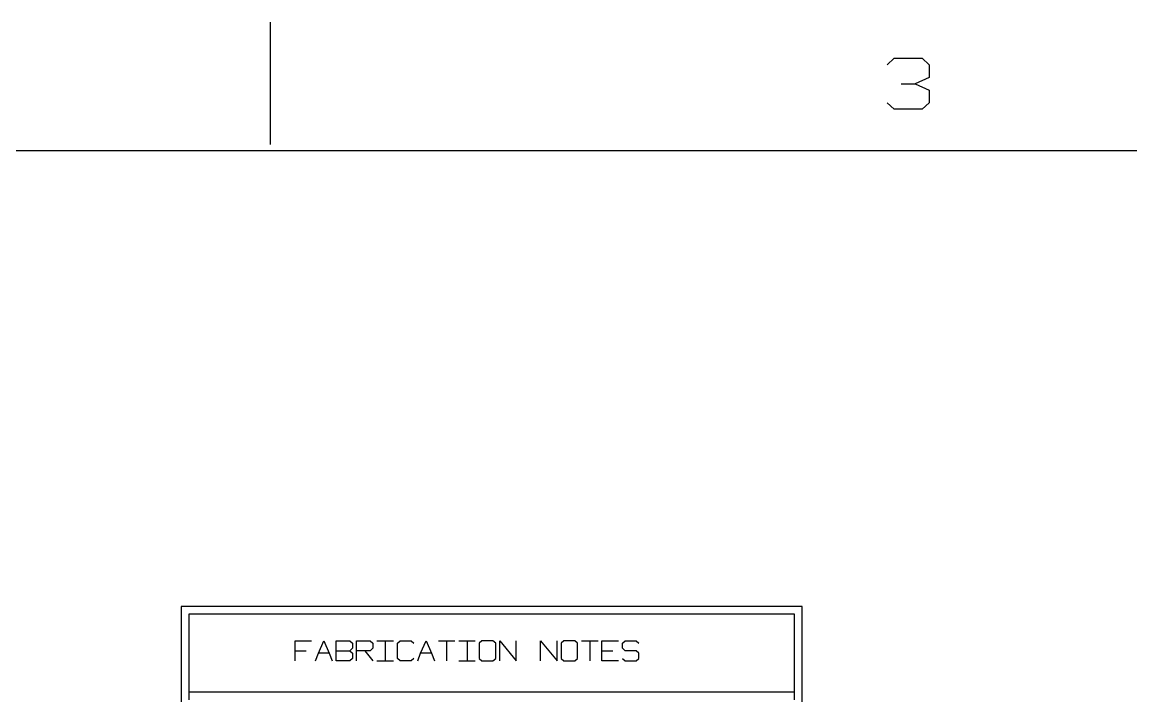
# Model space of a CAD drawing. Extents: x 0 to 1189, y 35 to 806.
# Drawn here: x 249.9 to 499.4, y 654.1 to 805.6 of the extents above; entities that cross this region are included whole.
import ezdxf

# ---------------------------------------------------------------- set-up
doc = ezdxf.new("R2010")
doc.units = 0
doc.layers.add('1', color=1, linetype='CONTINUOUS')

msp = doc.modelspace()

# ---------------------------------------------------------------- linework, layer by layer
at = {"layer": '1'}
for p, q in [((305.7, 805.58), (305.7, 778.1)), ((444.6, 796.03), (446.18, 797.48)), ((446.18, 797.48), (452.45, 797.48)), ((452.45, 797.48), (454.03, 796.03)), ((454.03, 796.03), (454.03, 793.18)), ((447.75, 791.73), (450.9, 791.73)), ((454.03, 793.18), (450.9, 791.73)), ((450.9, 791.73), (454.03, 790.3)), ((454.03, 790.3), (454.03, 787.43)), ((446.18, 786), (444.6, 787.43)), ((452.45, 786), (446.18, 786)), ((454.03, 787.43), (452.45, 786)), ((26.55, 776.73), (1162.45, 776.73)), ((425.43, 674.23), (285.7, 674.23)), ((285.7, 674.23), (285.7, 363.35)), ((425.43, 363.35), (425.43, 674.23)), ((287.45, 672.48), (287.45, 653.25)), ((423.68, 672.48), (287.45, 672.48)), ((423.68, 653.25), (423.68, 672.48)), ((311.35, 662), (311.35, 666.5)), ((311.35, 666.5), (315.05, 666.5)), ((316.58, 663.68), (317.8, 666.5)), ((317.8, 666.5), (319.03, 663.68)), ((320.55, 662), (320.55, 666.5)), ((320.55, 666.5), (323.65, 666.5)), ((323.65, 666.5), (324.25, 665.95)), ((325.15, 662), (325.15, 666.5)), ((325.15, 666.5), (328.25, 666.5)), ((328.25, 666.5), (328.85, 665.95)), ((329.75, 666.5), (333.48, 666.5)), ((331.6, 666.5), (331.6, 662)), ((334.35, 665.95), (334.98, 666.5)), ((334.98, 666.5), (337.45, 666.5)), ((337.45, 666.5), (338.08, 665.95)), ((339.58, 663.68), (340.83, 666.5)), ((340.83, 666.5), (342.05, 663.68)), ((343.58, 666.5), (347.28, 666.5)), ((345.43, 666.5), (345.43, 662)), ((348.18, 666.5), (351.88, 666.5)), ((350.03, 666.5), (350.03, 662)), ((353.38, 666.5), (352.78, 665.95)), ((355.85, 666.5), (353.38, 666.5)), ((356.48, 665.95), (355.85, 666.5)), ((357.38, 662), (357.38, 666.5)), ((357.38, 666.5), (361.08, 662)), ((361.08, 662), (361.08, 666.5)), ((366.58, 662), (366.58, 666.5)), ((366.58, 666.5), (370.3, 662)), ((370.3, 662), (370.3, 666.5)), ((371.8, 666.5), (371.18, 665.95)), ((374.28, 666.5), (371.8, 666.5)), ((374.9, 665.95), (374.28, 666.5)), ((375.78, 666.5), (379.5, 666.5)), ((377.65, 666.5), (377.65, 662)), ((380.38, 662), (380.38, 666.5)), ((380.38, 666.5), (384.1, 666.5)), ((385, 665.95), (385.6, 666.5)), ((385.6, 666.5), (388.08, 666.5)), ((388.08, 666.5), (388.7, 665.95)), ((311.35, 664.25), (313.83, 664.25)), ((315.95, 662), (316.58, 663.68)), ((319.03, 663.68), (316.58, 663.68)), ((319.03, 663.68), (319.65, 662)), ((320.55, 664.25), (323.65, 664.25)), ((324.25, 664.8), (323.65, 664.25)), ((323.65, 664.25), (324.25, 663.68)), ((324.25, 665.95), (324.25, 664.8)), ((324.25, 663.68), (324.25, 662.55)), ((328.25, 664.25), (325.15, 664.25)), ((327, 664.25), (328.85, 662)), ((328.85, 664.8), (328.25, 664.25)), ((328.85, 665.95), (328.85, 664.8)), ((334.35, 662.55), (334.35, 665.95)), ((338.95, 662), (339.58, 663.68)), ((342.05, 663.68), (339.58, 663.68)), ((342.05, 663.68), (342.68, 662)), ((352.78, 665.95), (352.78, 662.55)), ((356.48, 662.55), (356.48, 665.95)), ((371.18, 665.95), (371.18, 662.55)), ((374.9, 662.55), (374.9, 665.95)), ((380.38, 664.25), (382.85, 664.25)), ((385, 664.8), (385, 665.95)), ((385.6, 664.25), (385, 664.8)), ((388.08, 664.25), (385.6, 664.25)), ((388.7, 663.68), (388.08, 664.25)), ((388.7, 662.55), (388.7, 663.68)), ((323.65, 662), (320.55, 662)), ((324.25, 662.55), (323.65, 662)), ((329.75, 662), (333.48, 662)), ((334.98, 662), (334.35, 662.55)), ((337.45, 662), (334.98, 662)), ((338.08, 662.55), (337.45, 662)), ((348.18, 662), (351.88, 662)), ((352.78, 662.55), (353.38, 662)), ((353.38, 662), (355.85, 662)), ((355.85, 662), (356.48, 662.55)), ((371.18, 662.55), (371.8, 662)), ((371.8, 662), (374.28, 662)), ((374.28, 662), (374.9, 662.55)), ((384.1, 662), (380.38, 662)), ((385, 662.55), (385.6, 662)), ((385.6, 662), (388.08, 662)), ((388.08, 662), (388.7, 662.55)), ((287.45, 655), (423.68, 655))]:
    msp.add_line(p, q, dxfattribs=at)

doc.saveas('drawing.dxf')
